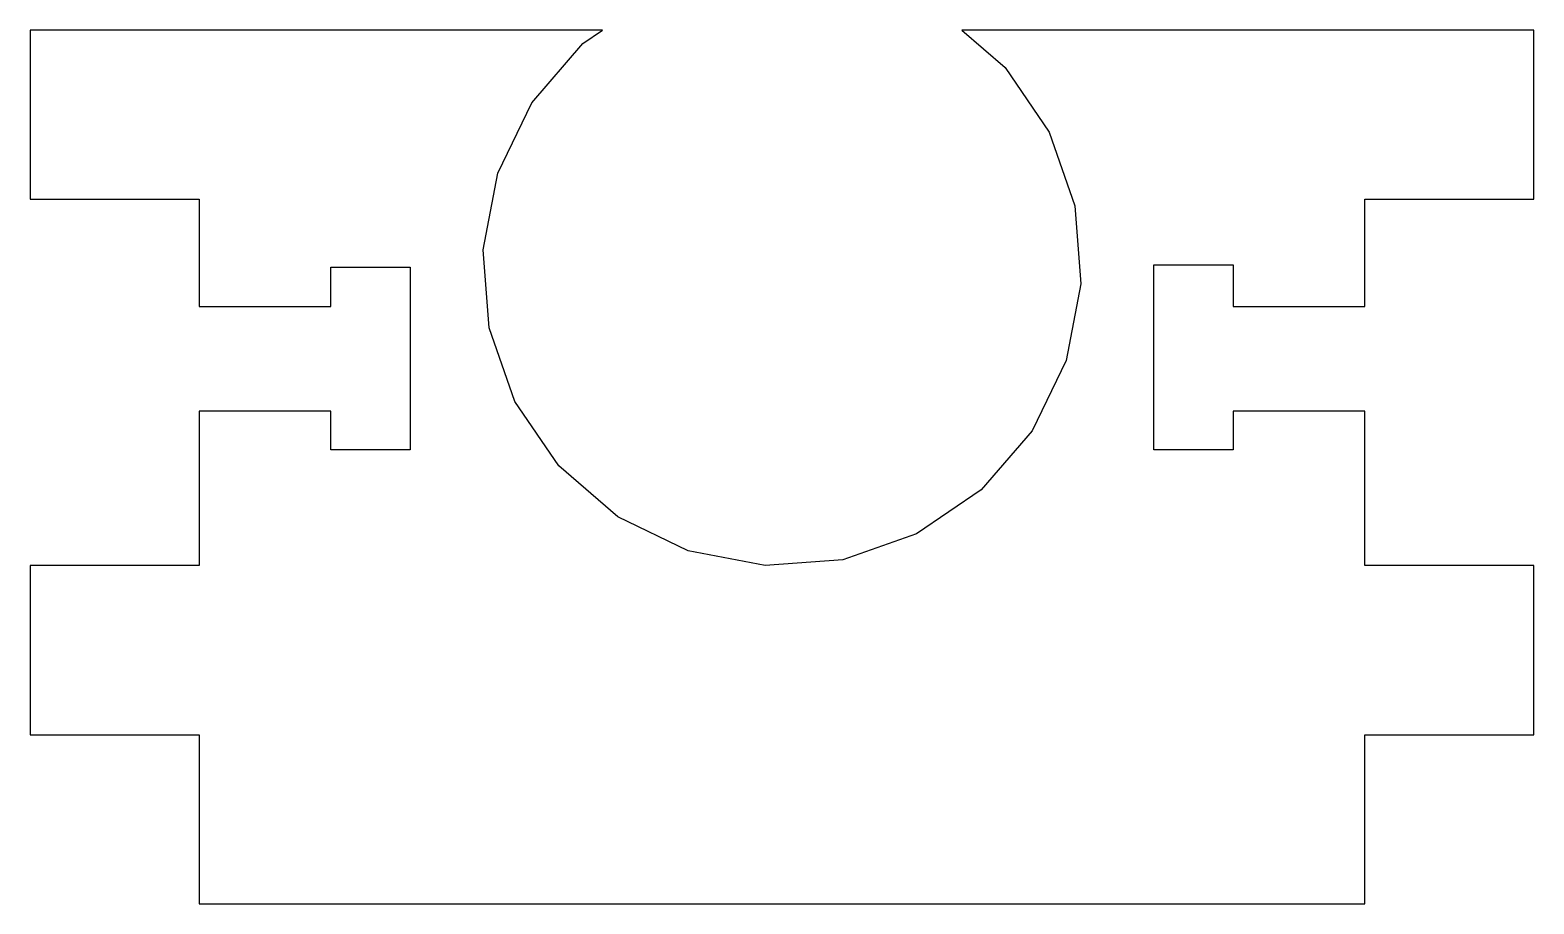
# Model space of a CAD drawing. Header units: metres. Extents: x 307.9 to 352.4, y 99.5 to 125.4.
import ezdxf

# ---------------------------------------------------------------- set-up
doc = ezdxf.new("R2010")
doc.units = ezdxf.units.M

msp = doc.modelspace()

# ---------------------------------------------------------------- linework, layer by layer
at = {"layer": 'Layer0'}
msp.add_polyline3d([(352.361, 125.359, 34.35), (335.447, 125.359, 34.35), (336.733, 124.252, 34.35), (338.032, 122.343, 34.35), (338.793, 120.164, 34.35), (338.964, 117.862, 34.35), (338.533, 115.594, 34.35), (337.53, 113.515, 34.35), (336.024, 111.766, 34.35), (334.115, 110.467, 34.35), (331.936, 109.706, 34.35), (329.634, 109.535, 34.35), (327.366, 109.966, 34.35), (325.287, 110.969, 34.35), (323.538, 112.476, 34.35), (322.239, 114.384, 34.35), (321.478, 116.563, 34.35), (321.307, 118.865, 34.35), (321.738, 121.133, 34.35), (322.741, 123.212, 34.35), (324.248, 124.961, 34.35), (324.833, 125.359, 34.35), (307.912, 125.359, 34.35), (307.912, 120.359, 34.35), (312.912, 120.359, 34.35), (312.912, 117.189, 34.35), (316.798, 117.189, 34.35), (316.798, 118.349, 34.35), (319.143, 118.349, 34.35), (319.143, 112.955, 34.35), (316.798, 112.955, 34.35), (316.798, 114.1, 34.35), (312.912, 114.1, 34.35), (312.912, 109.531, 34.35), (307.912, 109.531, 34.35), (307.912, 104.531, 34.35), (312.912, 104.531, 34.35), (312.912, 99.531, 34.35), (320.912, 99.531, 34.35), (339.361, 99.531, 34.35), (347.361, 99.531, 34.35), (347.361, 104.531, 34.35), (352.361, 104.531, 34.35), (352.361, 109.531, 34.35), (347.36, 109.53, 34.35), (347.361, 114.099, 34.35), (343.474, 114.1, 34.35), (343.474, 112.955, 34.35), (341.129, 112.955, 34.35), (341.129, 118.423, 34.35), (343.474, 118.423, 34.35), (343.474, 117.189, 34.35), (347.361, 117.19, 34.35), (347.36, 120.36, 34.35), (352.361, 120.359, 34.35), (352.361, 125.359, 34.35)], dxfattribs=at)

doc.saveas('drawing.dxf')
